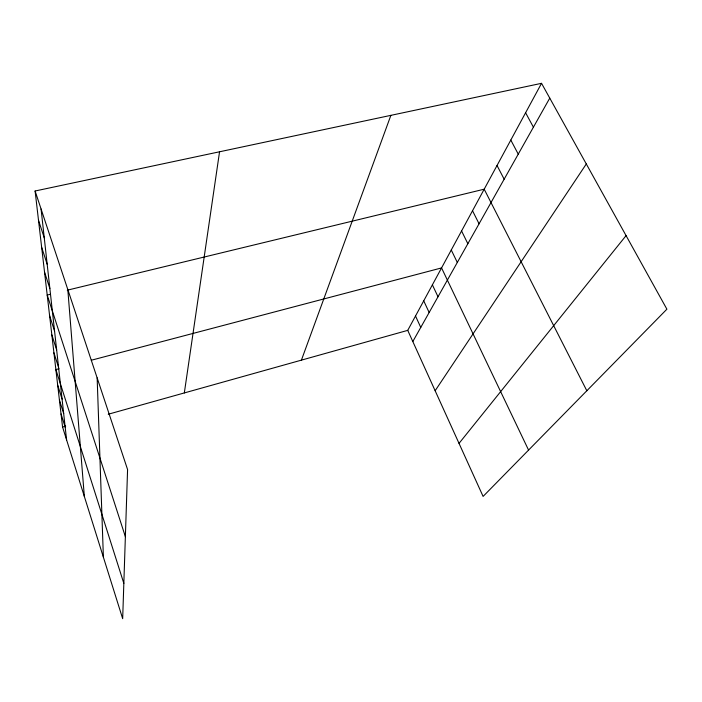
<?xml version="1.0" encoding="UTF-8"?>
<svg xmlns="http://www.w3.org/2000/svg" width="702" height="702" viewBox="0 0 702 702"><rect width="100%" height="100%" fill="white"/><g stroke="black" fill="none" stroke-linecap="round" stroke-linejoin="round"><path stroke-width="1.05" d="M184.328 392.936L219.55 151.781M301.412 360.144L390.874 115.356M407.739 330.361L541.54 83.319L666.9 309.187L483.099 496.419L407.739 330.361L108.248 414.241M412.811 341.549L549.763 98.131M435.143 390.751L586.302 163.97M459.029 443.374L626.07 235.626M541.54 83.319L35.1 191.005L127.58 469.55L122.675 618.681L62.566 427.044L65.681 426.167M59.003 368.743L55.879 369.568L123.842 583.388M91.321 360.231L441.558 267.918L528.571 450.096M50.377 294.287L47.209 295.059L125.377 536.67M67.287 290.189L484.196 189.198L586.828 390.751M525.596 112.75L533.415 127.185M510.802 140.067L518.251 154.133M497.034 165.488L504.15 179.194M472.525 210.74L479.062 223.798M461.574 230.967L467.848 243.726M451.263 249.991L457.309 262.46M432.388 284.837L438.004 296.762M423.727 300.842L429.15 312.504M415.514 315.997L420.761 327.413M38.522 220.384L44.261 237.802M41.655 247.332L47.174 264.206M44.542 272.139L49.86 288.496M49.605 315.681L54.572 331.098M51.843 334.889L56.643 349.868M53.922 352.808L58.582 367.383M57.704 385.284L62.083 399.113M59.424 400.052L63.68 413.531M61.039 413.943L65.172 427.088M35.1 191.005L62.566 427.044M41.076 209.012L66.585 439.864M67.804 289.496L84.337 496.446M97.148 377.895L103.387 557.186"/></g></svg>
